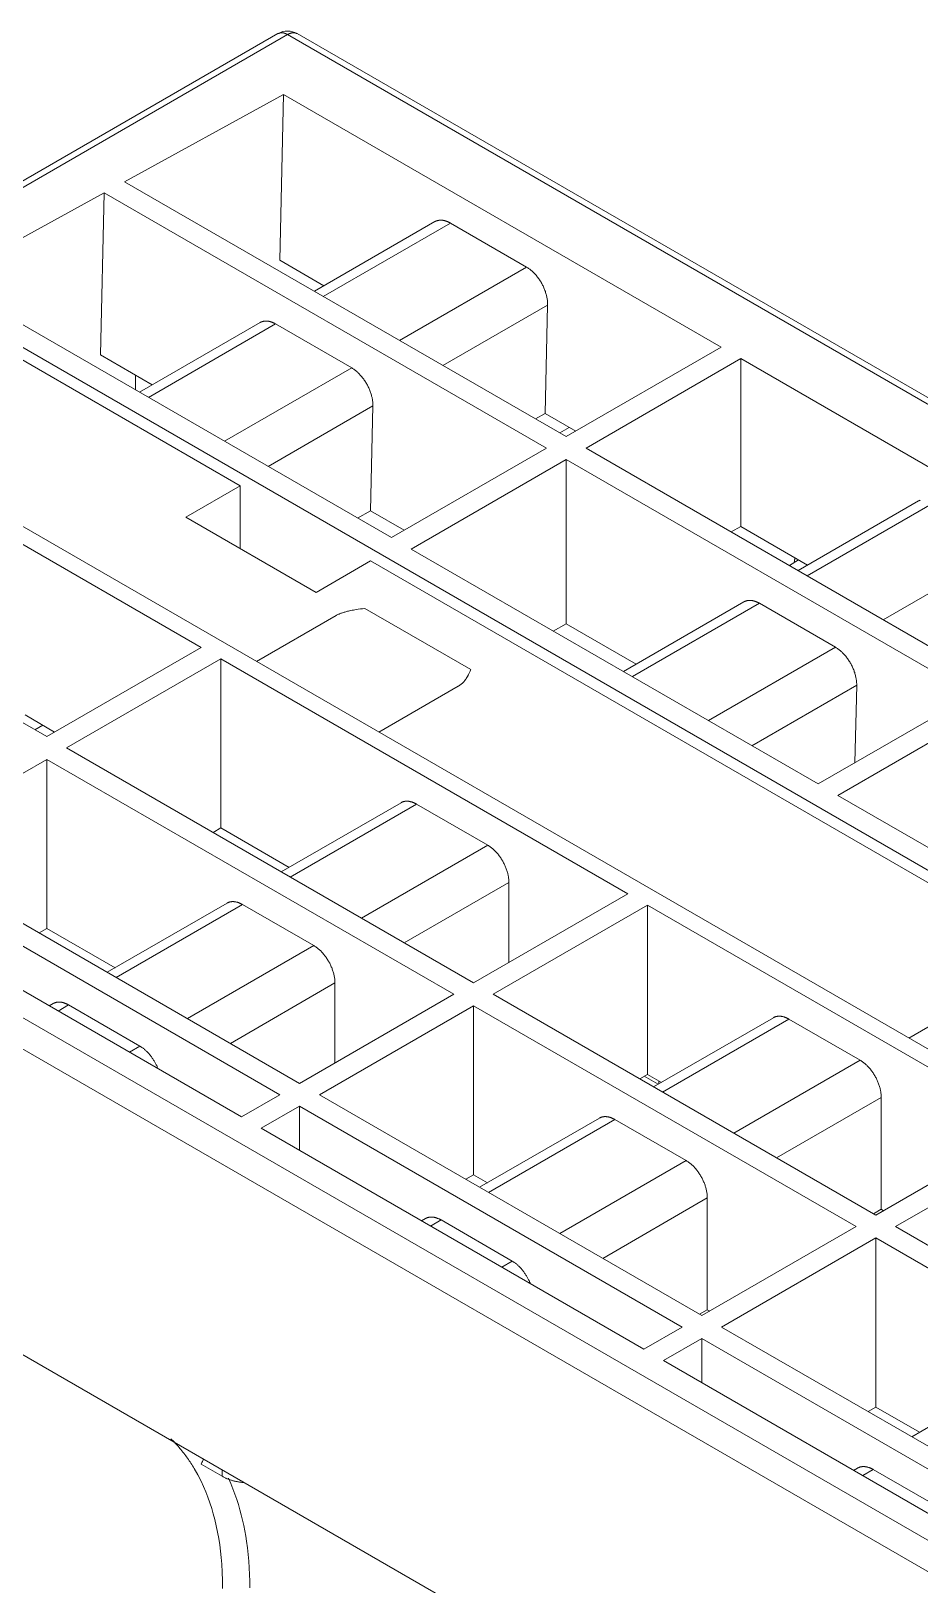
# Model space of a CAD drawing. Header units: inches. Extents: x 67578 to 72421, y -34894 to -31675.
# Drawn here: x 69167.9 to 69204.7, y -33233.4 to -33169.1 of the extents above; entities that cross this region are included whole.
import ezdxf

# ---------------------------------------------------------------- set-up
doc = ezdxf.new("R2010")
doc.units = ezdxf.units.IN
doc.header["$MEASUREMENT"] = 0

# ---------------------------------------------------------------- blocks, each defined once
blk = doc.blocks.new('ET200S')
at = {"lineweight": 0}
for p, q in [((0.13, 97.376), (25.723, 112.153)), ((0.38, 97.352), (25.973, 112.128)), ((25.729, 112.156), (25.723, 112.153)), ((110.119, 63.547), (25.973, 112.128)), ((26.22, 112.155), (26.223, 112.153)), ((110.369, 63.572), (26.223, 112.153)), ((25.869, 110.568), (21.732, 108.302)), ((25.769, 106.257), (25.869, 110.568)), ((25.869, 110.568), (37.252, 103.996)), ((21.203, 108.012), (17.067, 105.745)), ((21.106, 103.793), (21.203, 108.012)), ((21.203, 108.012), (32.705, 101.371)), ((21.732, 108.302), (33.221, 101.669)), ((26.669, 105.452), (29.804, 107.262)), ((26.903, 105.316), (30.208, 107.225)), ((32.188, 106.081), (30.208, 107.225)), ((25.769, 106.257), (26.917, 105.595)), ((28.883, 104.173), (32.188, 106.081)), ((17.067, 105.745), (28.675, 99.044)), ((98.562, 58.099), (16.537, 105.455)), ((24.74, 100.393), (16.537, 105.129)), ((30.015, 103.52), (32.739, 105.093)), ((32.676, 102.27), (32.739, 105.093)), ((22.122, 102.827), (25.257, 104.637)), ((22.357, 102.691), (25.661, 104.6)), ((27.641, 103.456), (25.661, 104.6)), ((33.221, 101.669), (37.252, 103.996)), ((95.592, 55.16), (11.446, 103.741)), ((21.106, 103.793), (22.451, 103.017)), ((33.737, 101.371), (37.768, 103.698)), ((37.768, 99.33), (37.768, 103.698)), ((37.768, 103.698), (48.353, 97.586)), ((11.761, 103.089), (23.723, 96.183)), ((22.017, 102.887), (22.017, 103.267)), ((24.336, 101.548), (27.641, 103.456)), ((25.468, 100.895), (28.192, 102.468)), ((28.131, 99.738), (28.192, 102.468)), ((32.424, 102.129), (32.676, 102.27)), ((32.676, 102.27), (33.469, 101.812)), ((33.303, 101.908), (33.055, 101.765)), ((28.675, 99.044), (32.705, 101.371)), ((29.191, 98.746), (33.221, 101.073)), ((33.221, 96.799), (33.221, 101.073)), ((33.221, 101.073), (43.807, 94.961)), ((33.737, 101.371), (44.323, 95.259)), ((19.71, 93.866), (7.763, 100.764)), ((24.74, 100.393), (23.325, 99.577)), ((24.74, 100.393), (24.74, 98.76)), ((39.255, 98.185), (42.39, 99.995)), ((39.49, 98.05), (42.795, 99.958)), ((26.719, 97.617), (23.325, 99.577)), ((27.796, 99.551), (28.131, 99.738)), ((28.131, 99.738), (29.004, 99.234)), ((37.768, 99.33), (37.516, 99.189)), ((37.768, 99.33), (39.503, 98.328)), ((29.191, 98.746), (39.776, 92.634)), ((41.47, 96.907), (44.775, 98.815)), ((28.134, 98.434), (26.719, 97.617)), ((49.842, 85.901), (28.134, 98.434)), ((39.028, 98.317), (39.263, 98.467)), ((0.38, 97.352), (61.172, 62.254)), ((25.164, 95.821), (27.233, 97.015)), ((30.737, 95.609), (27.979, 97.201)), ((34.709, 95.56), (37.844, 97.37)), ((34.943, 95.425), (38.248, 97.333)), ((40.228, 96.19), (38.248, 97.333)), ((0.026, 96.739), (60.351, 61.911)), ((33.221, 96.799), (32.886, 96.612)), ((33.221, 96.799), (35.038, 95.75)), ((19.71, 93.866), (23.723, 96.183)), ((20.223, 93.57), (24.236, 95.887)), ((24.236, 95.887), (24.236, 91.488)), ((24.236, 95.887), (34.825, 89.774)), ((36.923, 94.282), (40.228, 96.19)), ((28.346, 93.984), (30.415, 95.178)), ((38.054, 93.629), (40.779, 95.201)), ((40.734, 93.187), (40.779, 95.201)), ((39.776, 92.634), (43.807, 94.961)), ((40.292, 92.336), (44.323, 94.663)), ((19.145, 94.428), (19.913, 93.984)), ((19.401, 94.045), (19.604, 94.162)), ((20.223, 93.57), (30.812, 87.457)), ((15.697, 90.958), (19.71, 93.274)), ((19.71, 93.274), (19.71, 88.875)), ((19.71, 93.274), (30.299, 87.161)), ((40.292, 92.336), (50.241, 86.593)), ((28.924, 92.146), (25.807, 90.347)), ((29.328, 92.109), (26.041, 90.211)), ((29.328, 92.109), (31.18, 91.04)), ((24.033, 91.371), (24.236, 91.488)), ((24.236, 91.488), (26.01, 90.464)), ((15.697, 90.958), (26.286, 84.844)), ((31.18, 91.04), (27.893, 89.142)), ((15.185, 90.662), (25.774, 84.548)), ((14.186, 90.085), (24.775, 83.972)), ((31.731, 90.069), (29.009, 88.498)), ((30.812, 87.457), (34.825, 89.774)), ((31.731, 87.988), (31.731, 90.069)), ((24.398, 89.533), (21.281, 87.734)), ((24.803, 89.496), (21.516, 87.599)), ((24.803, 89.496), (26.655, 88.427)), ((31.325, 87.161), (35.337, 89.478)), ((35.337, 85.079), (35.337, 89.478)), ((35.337, 89.478), (45.29, 83.732)), ((53.842, 57.72), (0.026, 88.789)), ((19.507, 88.758), (19.71, 88.875)), ((19.71, 88.875), (21.485, 87.851)), ((26.655, 88.427), (23.367, 86.529)), ((27.206, 87.456), (24.484, 85.885)), ((27.206, 85.375), (27.206, 87.456)), ((19.873, 86.921), (19.77, 86.861)), ((26.286, 84.844), (30.299, 87.161)), ((31.325, 87.161), (41.277, 81.415)), ((42.134, 86.023), (44.204, 87.218)), ((20.277, 86.884), (20.004, 86.726)), ((20.277, 86.884), (22.129, 85.814)), ((26.799, 84.548), (30.812, 86.865)), ((30.812, 82.466), (30.812, 86.865)), ((30.812, 86.865), (40.764, 81.119)), ((38.611, 86.553), (35.494, 84.754)), ((39.016, 86.516), (35.729, 84.618)), ((39.016, 86.516), (40.867, 85.447)), ((22.129, 85.814), (21.856, 85.657)), ((40.867, 85.447), (37.58, 83.549)), ((35.134, 84.962), (35.337, 85.079)), ((35.611, 84.821), (35.25, 85.029)), ((35.337, 85.079), (35.697, 84.871)), ((35.632, 84.908), (35.632, 84.833)), ((24.775, 83.972), (25.774, 84.548)), ((26.799, 84.548), (36.752, 78.802)), ((25.288, 83.676), (26.286, 84.252)), ((26.286, 83.099), (26.286, 84.252)), ((26.286, 84.252), (36.239, 78.506)), ((41.418, 84.476), (38.697, 82.905)), ((41.418, 84.476), (41.418, 81.568)), ((25.288, 83.676), (35.24, 77.93)), ((34.086, 83.94), (30.969, 82.141)), ((34.49, 83.903), (31.203, 82.006)), ((34.49, 83.903), (36.342, 82.834)), ((41.277, 81.415), (45.29, 83.732)), ((41.79, 81.119), (45.803, 83.436)), ((30.609, 82.349), (30.812, 82.466)), ((30.812, 82.466), (31.172, 82.258)), ((36.342, 82.834), (33.055, 80.937)), ((36.893, 81.863), (34.171, 80.292)), ((36.893, 81.863), (36.893, 78.955)), ((29.56, 81.328), (29.457, 81.268)), ((29.965, 81.291), (29.692, 81.133)), ((29.965, 81.291), (31.816, 80.222)), ((41.215, 81.451), (41.418, 81.568)), ((41.418, 81.568), (41.48, 81.532)), ((36.752, 78.802), (40.764, 81.119)), ((41.79, 81.119), (56.409, 72.679)), ((37.264, 78.506), (41.277, 80.823)), ((41.277, 76.424), (41.277, 80.823)), ((41.277, 80.823), (55.897, 72.383)), ((31.816, 80.222), (31.543, 80.064)), ((36.69, 78.838), (36.893, 78.955)), ((36.893, 78.955), (36.955, 78.92)), ((35.24, 77.93), (36.239, 78.506)), ((37.264, 78.506), (51.884, 70.066)), ((35.753, 77.634), (36.752, 78.21)), ((36.752, 77.057), (36.752, 78.21)), ((36.752, 78.21), (51.371, 69.77)), ((35.753, 77.634), (50.372, 69.193)), ((42.212, 75.65), (45.329, 77.449)), ((41.074, 76.307), (41.277, 76.424)), ((41.277, 76.424), (42.415, 75.767)), ((23.721, 74.939), (24.27, 74.622)), ((24.27, 74.622), (24.27, 74.793)), ((40.7, 74.777), (40.803, 74.837)), ((40.935, 74.642), (41.208, 74.8)), ((43.06, 73.731), (41.208, 74.8))]:
    blk.add_line(p, q, dxfattribs=at)
for points in [[(25.973, 112.128), (25.969, 112.131), (25.965, 112.133), (25.96, 112.136), (25.955, 112.138), (25.951, 112.14), (25.946, 112.143), (25.942, 112.145), (25.937, 112.147), (25.932, 112.149), (25.927, 112.152), (25.923, 112.154), (25.918, 112.156), (25.913, 112.158), (25.908, 112.159), (25.903, 112.161), (25.898, 112.163), (25.893, 112.165), (25.888, 112.166), (25.883, 112.168), (25.878, 112.169), (25.873, 112.17), (25.868, 112.171), (25.863, 112.172), (25.858, 112.173), (25.853, 112.174), (25.848, 112.175), (25.843, 112.176), (25.838, 112.176), (25.832, 112.177), (25.827, 112.177), (25.822, 112.177), (25.817, 112.177), (25.812, 112.177), (25.807, 112.176), (25.802, 112.176), (25.797, 112.175), (25.792, 112.175), (25.788, 112.174), (25.784, 112.173), (25.78, 112.172), (25.775, 112.171), (25.771, 112.17), (25.767, 112.169), (25.763, 112.168), (25.758, 112.166), (25.754, 112.165), (25.75, 112.163), (25.746, 112.161), (25.742, 112.16), (25.738, 112.158), (25.734, 112.156), (25.73, 112.154)], [(25.973, 112.128), (25.978, 112.131), (25.983, 112.133), (25.988, 112.136), (25.992, 112.139), (25.997, 112.141), (26.002, 112.144), (26.007, 112.146), (26.012, 112.148), (26.017, 112.15), (26.022, 112.153), (26.027, 112.155), (26.032, 112.157), (26.037, 112.159), (26.043, 112.161), (26.048, 112.162), (26.053, 112.164), (26.058, 112.166), (26.064, 112.167), (26.069, 112.169), (26.074, 112.17), (26.079, 112.171), (26.085, 112.172), (26.09, 112.173), (26.096, 112.174), (26.101, 112.175), (26.106, 112.175), (26.112, 112.176), (26.117, 112.176), (26.123, 112.176), (26.128, 112.176), (26.133, 112.176), (26.137, 112.176), (26.142, 112.176), (26.146, 112.175), (26.151, 112.175), (26.155, 112.174), (26.16, 112.174), (26.164, 112.173), (26.169, 112.172), (26.173, 112.171), (26.178, 112.17), (26.182, 112.169), (26.186, 112.167), (26.191, 112.166), (26.195, 112.165), (26.199, 112.163), (26.203, 112.161), (26.208, 112.16), (26.212, 112.158), (26.216, 112.156), (26.22, 112.154)], [(29.804, 107.262), (29.81, 107.265), (29.816, 107.268), (29.823, 107.271), (29.829, 107.274), (29.836, 107.277), (29.842, 107.28), (29.849, 107.282), (29.856, 107.285), (29.862, 107.287), (29.869, 107.289), (29.876, 107.29), (29.883, 107.292), (29.89, 107.294), (29.897, 107.295), (29.904, 107.296), (29.911, 107.297), (29.919, 107.298), (29.926, 107.299), (29.933, 107.299), (29.94, 107.3), (29.947, 107.3), (29.955, 107.3), (29.962, 107.3), (29.969, 107.3), (29.976, 107.3), (29.983, 107.3), (29.991, 107.299), (30, 107.298), (30.009, 107.297), (30.018, 107.296), (30.027, 107.294), (30.037, 107.293), (30.046, 107.291), (30.055, 107.289), (30.064, 107.286), (30.073, 107.284), (30.082, 107.281), (30.09, 107.278), (30.099, 107.275), (30.108, 107.272), (30.117, 107.269), (30.125, 107.266), (30.134, 107.262), (30.142, 107.258), (30.151, 107.254), (30.159, 107.25), (30.167, 107.246), (30.176, 107.242), (30.184, 107.238), (30.192, 107.234), (30.2, 107.229), (30.208, 107.225)], [(32.188, 106.081), (32.206, 106.071), (32.224, 106.059), (32.242, 106.047), (32.26, 106.035), (32.277, 106.022), (32.294, 106.009), (32.31, 105.995), (32.326, 105.981), (32.342, 105.967), (32.358, 105.952), (32.373, 105.937), (32.389, 105.922), (32.403, 105.906), (32.421, 105.887), (32.438, 105.868), (32.454, 105.848), (32.47, 105.828), (32.486, 105.808), (32.501, 105.787), (32.516, 105.766), (32.53, 105.745), (32.544, 105.723), (32.558, 105.701), (32.571, 105.679), (32.584, 105.657), (32.596, 105.634), (32.608, 105.611), (32.619, 105.588), (32.63, 105.565), (32.641, 105.541), (32.651, 105.518), (32.661, 105.494), (32.67, 105.47), (32.679, 105.445), (32.687, 105.421), (32.694, 105.396), (32.701, 105.371), (32.707, 105.35), (32.712, 105.329), (32.717, 105.308), (32.721, 105.287), (32.725, 105.265), (32.729, 105.244), (32.732, 105.223), (32.734, 105.201), (32.736, 105.179), (32.738, 105.158), (32.739, 105.136), (32.739, 105.115), (32.739, 105.093)], [(25.257, 104.637), (25.263, 104.64), (25.27, 104.643), (25.276, 104.646), (25.282, 104.649), (25.289, 104.652), (25.295, 104.655), (25.302, 104.657), (25.309, 104.66), (25.316, 104.662), (25.323, 104.664), (25.33, 104.665), (25.336, 104.667), (25.343, 104.669), (25.351, 104.67), (25.358, 104.671), (25.365, 104.672), (25.372, 104.673), (25.379, 104.674), (25.386, 104.674), (25.393, 104.675), (25.401, 104.675), (25.408, 104.675), (25.415, 104.675), (25.422, 104.675), (25.43, 104.675), (25.437, 104.675), (25.444, 104.674), (25.453, 104.673), (25.462, 104.672), (25.472, 104.671), (25.481, 104.669), (25.49, 104.668), (25.499, 104.666), (25.508, 104.664), (25.517, 104.661), (25.526, 104.659), (25.535, 104.656), (25.544, 104.653), (25.552, 104.65), (25.561, 104.647), (25.57, 104.644), (25.579, 104.641), (25.587, 104.637), (25.596, 104.633), (25.604, 104.629), (25.612, 104.625), (25.621, 104.621), (25.629, 104.617), (25.637, 104.613), (25.645, 104.609), (25.653, 104.604), (25.661, 104.6)], [(27.641, 103.456), (27.66, 103.446), (27.678, 103.434), (27.695, 103.422), (27.713, 103.41), (27.73, 103.397), (27.747, 103.384), (27.764, 103.37), (27.78, 103.356), (27.796, 103.342), (27.811, 103.327), (27.827, 103.312), (27.842, 103.297), (27.857, 103.281), (27.874, 103.262), (27.891, 103.243), (27.907, 103.223), (27.923, 103.203), (27.939, 103.183), (27.954, 103.162), (27.969, 103.141), (27.984, 103.12), (27.998, 103.098), (28.011, 103.076), (28.024, 103.054), (28.037, 103.032), (28.049, 103.009), (28.061, 102.986), (28.073, 102.963), (28.084, 102.94), (28.094, 102.916), (28.104, 102.893), (28.114, 102.869), (28.123, 102.845), (28.132, 102.82), (28.14, 102.796), (28.148, 102.771), (28.155, 102.746), (28.16, 102.725), (28.166, 102.704), (28.17, 102.683), (28.175, 102.662), (28.179, 102.64), (28.182, 102.619), (28.185, 102.598), (28.188, 102.576), (28.19, 102.554), (28.191, 102.533), (28.192, 102.511), (28.192, 102.49), (28.192, 102.468)], [(42.39, 99.995), (42.396, 99.998), (42.403, 100.002), (42.409, 100.005), (42.416, 100.008), (42.422, 100.01), (42.429, 100.013)], [(39.172, 98.511), (39.171, 98.503), (39.17, 98.496), (39.168, 98.489), (39.167, 98.481), (39.166, 98.474), (39.165, 98.466), (39.163, 98.459), (39.162, 98.451), (39.161, 98.444), (39.16, 98.436), (39.159, 98.428), (39.158, 98.421), (39.158, 98.413), (39.157, 98.406)], [(27.233, 97.015), (27.248, 97.024), (27.264, 97.032), (27.279, 97.04), (27.295, 97.047), (27.311, 97.054), (27.327, 97.061), (27.344, 97.067), (27.36, 97.074), (27.376, 97.08), (27.398, 97.087), (27.42, 97.094), (27.442, 97.101), (27.465, 97.107), (27.487, 97.113), (27.509, 97.119), (27.532, 97.125), (27.554, 97.13), (27.588, 97.137), (27.622, 97.144), (27.656, 97.151), (27.69, 97.157), (27.724, 97.163), (27.758, 97.169), (27.813, 97.177), (27.868, 97.186), (27.924, 97.193), (27.979, 97.201)], [(37.844, 97.37), (37.85, 97.373), (37.856, 97.377), (37.862, 97.38), (37.869, 97.383), (37.875, 97.385), (37.882, 97.388), (37.889, 97.391), (37.895, 97.393), (37.902, 97.395), (37.909, 97.397), (37.916, 97.399), (37.923, 97.4), (37.93, 97.402), (37.937, 97.403), (37.944, 97.404), (37.951, 97.405), (37.958, 97.406), (37.966, 97.407), (37.973, 97.408), (37.98, 97.408), (37.987, 97.408), (37.994, 97.409), (38.002, 97.409), (38.009, 97.409), (38.016, 97.408), (38.023, 97.408), (38.03, 97.407), (38.04, 97.407), (38.049, 97.405), (38.058, 97.404), (38.067, 97.403), (38.076, 97.401), (38.086, 97.399), (38.095, 97.397), (38.104, 97.395), (38.113, 97.392), (38.121, 97.389), (38.13, 97.387), (38.139, 97.384), (38.148, 97.381), (38.156, 97.377), (38.165, 97.374), (38.174, 97.37), (38.182, 97.367), (38.191, 97.363), (38.199, 97.359), (38.207, 97.355), (38.216, 97.351), (38.224, 97.346), (38.232, 97.342), (38.24, 97.337), (38.248, 97.333)], [(40.228, 96.19), (40.246, 96.179), (40.264, 96.167), (40.282, 96.155), (40.299, 96.143), (40.317, 96.13), (40.333, 96.117), (40.35, 96.103), (40.366, 96.089), (40.382, 96.075), (40.398, 96.06), (40.413, 96.045), (40.428, 96.03), (40.443, 96.014), (40.461, 95.995), (40.477, 95.976), (40.494, 95.956), (40.51, 95.936), (40.526, 95.916), (40.541, 95.895), (40.556, 95.874), (40.57, 95.853), (40.584, 95.831), (40.598, 95.809), (40.611, 95.787), (40.623, 95.765), (40.636, 95.742), (40.648, 95.72), (40.659, 95.696), (40.67, 95.673), (40.681, 95.65), (40.691, 95.626), (40.701, 95.602), (40.71, 95.578), (40.718, 95.554), (40.727, 95.529), (40.734, 95.504), (40.741, 95.48), (40.747, 95.459), (40.752, 95.438), (40.757, 95.416), (40.761, 95.395), (40.765, 95.374), (40.769, 95.352), (40.772, 95.331), (40.774, 95.309), (40.776, 95.288), (40.778, 95.266), (40.779, 95.245), (40.779, 95.223), (40.779, 95.201)], [(30.737, 95.609), (30.729, 95.591), (30.721, 95.572), (30.714, 95.554), (30.706, 95.536), (30.698, 95.517), (30.689, 95.499), (30.681, 95.481), (30.676, 95.471), (30.671, 95.461), (30.665, 95.451), (30.66, 95.441), (30.655, 95.431), (30.649, 95.421), (30.644, 95.411), (30.638, 95.402), (30.632, 95.392), (30.626, 95.383), (30.62, 95.373), (30.613, 95.364), (30.608, 95.355), (30.602, 95.347), (30.595, 95.339), (30.589, 95.33), (30.583, 95.322)], [(30.583, 95.322), (30.578, 95.317), (30.573, 95.311), (30.568, 95.305), (30.563, 95.299), (30.558, 95.294), (30.553, 95.288), (30.548, 95.283), (30.542, 95.277), (30.537, 95.272), (30.532, 95.266), (30.526, 95.261), (30.521, 95.256), (30.515, 95.251), (30.51, 95.246), (30.504, 95.242), (30.499, 95.237), (30.493, 95.232), (30.488, 95.228), (30.482, 95.223), (30.476, 95.219), (30.47, 95.214), (30.464, 95.21), (30.458, 95.206), (30.452, 95.202), (30.446, 95.198), (30.44, 95.194), (30.434, 95.19), (30.428, 95.186), (30.421, 95.182), (30.415, 95.178)], [(28.924, 92.146), (28.93, 92.149), (28.937, 92.153), (28.943, 92.156), (28.95, 92.159), (28.957, 92.162), (28.963, 92.165), (28.97, 92.167), (28.977, 92.17), (28.984, 92.172), (28.991, 92.174), (28.998, 92.176), (29.005, 92.178), (29.013, 92.179), (29.02, 92.181), (29.027, 92.182), (29.035, 92.183), (29.042, 92.184), (29.05, 92.184), (29.058, 92.185), (29.065, 92.185), (29.073, 92.185), (29.08, 92.185), (29.088, 92.185), (29.095, 92.185), (29.103, 92.184), (29.111, 92.184), (29.118, 92.183), (29.126, 92.182), (29.133, 92.181), (29.141, 92.18), (29.148, 92.178), (29.156, 92.177), (29.165, 92.175), (29.175, 92.173), (29.184, 92.17), (29.194, 92.168), (29.203, 92.165), (29.213, 92.162), (29.222, 92.159), (29.231, 92.155), (29.24, 92.152), (29.249, 92.148), (29.258, 92.144), (29.267, 92.14), (29.276, 92.136), (29.285, 92.132), (29.294, 92.128), (29.303, 92.123), (29.311, 92.119), (29.32, 92.114), (29.328, 92.109)], [(31.18, 91.04), (31.199, 91.029), (31.217, 91.017), (31.235, 91.005), (31.252, 90.993), (31.269, 90.98), (31.286, 90.967), (31.303, 90.953), (31.319, 90.939), (31.335, 90.924), (31.351, 90.909), (31.368, 90.893), (31.385, 90.876), (31.401, 90.858), (31.417, 90.841), (31.433, 90.823), (31.448, 90.804), (31.463, 90.786), (31.477, 90.767), (31.491, 90.748), (31.505, 90.729), (31.519, 90.708), (31.532, 90.688), (31.545, 90.667), (31.558, 90.646), (31.571, 90.624), (31.583, 90.603), (31.594, 90.581), (31.605, 90.559), (31.616, 90.537), (31.626, 90.514), (31.636, 90.492), (31.645, 90.47), (31.654, 90.448), (31.663, 90.426), (31.671, 90.403), (31.678, 90.38), (31.686, 90.357), (31.692, 90.334), (31.699, 90.311), (31.704, 90.287), (31.709, 90.266), (31.714, 90.244), (31.717, 90.223), (31.721, 90.201), (31.724, 90.179), (31.726, 90.157), (31.728, 90.135), (31.73, 90.113), (31.731, 90.091), (31.731, 90.069)], [(24.399, 89.533), (24.405, 89.537), (24.411, 89.54), (24.418, 89.543), (24.425, 89.546), (24.431, 89.549), (24.438, 89.552), (24.445, 89.555), (24.452, 89.557), (24.458, 89.559), (24.465, 89.561), (24.472, 89.563), (24.48, 89.565), (24.487, 89.567), (24.495, 89.568), (24.502, 89.569), (24.51, 89.57), (24.517, 89.571), (24.525, 89.572), (24.532, 89.572), (24.54, 89.572), (24.547, 89.573), (24.555, 89.573), (24.562, 89.572), (24.57, 89.572), (24.578, 89.572), (24.585, 89.571), (24.593, 89.57), (24.6, 89.569), (24.608, 89.568), (24.615, 89.567), (24.623, 89.566), (24.63, 89.564), (24.64, 89.562), (24.649, 89.56), (24.659, 89.558), (24.668, 89.555), (24.678, 89.552), (24.687, 89.549), (24.696, 89.546), (24.706, 89.543), (24.715, 89.539), (24.724, 89.535), (24.733, 89.532), (24.742, 89.528), (24.751, 89.524), (24.76, 89.519), (24.768, 89.515), (24.777, 89.51), (24.786, 89.506), (24.794, 89.501), (24.803, 89.496)], [(26.655, 88.427), (26.673, 88.416), (26.691, 88.405), (26.709, 88.393), (26.727, 88.38), (26.744, 88.367), (26.761, 88.354), (26.778, 88.34), (26.794, 88.326), (26.81, 88.311), (26.826, 88.297), (26.843, 88.28), (26.859, 88.263), (26.876, 88.246), (26.892, 88.228), (26.907, 88.21), (26.922, 88.192), (26.937, 88.173), (26.952, 88.154), (26.966, 88.135), (26.979, 88.116), (26.993, 88.095), (27.007, 88.075), (27.02, 88.054), (27.033, 88.033), (27.045, 88.012), (27.057, 87.99), (27.069, 87.968), (27.08, 87.946), (27.091, 87.924), (27.101, 87.902), (27.111, 87.88), (27.12, 87.858), (27.129, 87.835), (27.137, 87.813), (27.145, 87.79), (27.153, 87.767), (27.16, 87.744), (27.167, 87.721), (27.173, 87.698), (27.179, 87.675), (27.184, 87.653), (27.188, 87.632), (27.192, 87.61), (27.196, 87.588), (27.199, 87.566), (27.201, 87.544), (27.203, 87.522), (27.204, 87.5), (27.205, 87.478), (27.206, 87.456)], [(19.873, 86.92), (19.879, 86.924), (19.886, 86.927), (19.892, 86.931), (19.899, 86.934), (19.906, 86.937), (19.912, 86.939), (19.919, 86.942), (19.926, 86.944), (19.933, 86.946), (19.94, 86.949), (19.947, 86.95), (19.954, 86.952), (19.962, 86.954), (19.969, 86.955), (19.977, 86.956), (19.984, 86.957), (19.992, 86.958), (19.999, 86.959), (20.007, 86.959), (20.014, 86.96), (20.022, 86.96), (20.029, 86.96), (20.037, 86.96), (20.045, 86.959), (20.052, 86.959), (20.06, 86.958), (20.067, 86.957), (20.075, 86.956), (20.082, 86.955), (20.09, 86.954), (20.097, 86.953), (20.105, 86.952), (20.114, 86.949), (20.124, 86.947), (20.133, 86.945), (20.143, 86.942), (20.152, 86.939), (20.162, 86.936), (20.171, 86.933), (20.18, 86.93), (20.189, 86.926), (20.198, 86.923), (20.207, 86.919), (20.216, 86.915), (20.225, 86.911), (20.234, 86.907), (20.243, 86.902), (20.252, 86.898), (20.26, 86.893), (20.269, 86.888), (20.277, 86.884)], [(38.611, 86.553), (38.618, 86.557), (38.624, 86.56), (38.631, 86.563), (38.637, 86.566), (38.644, 86.569), (38.651, 86.572), (38.658, 86.574), (38.664, 86.577), (38.671, 86.579), (38.678, 86.581), (38.685, 86.583), (38.693, 86.585), (38.7, 86.586), (38.707, 86.588), (38.715, 86.589), (38.722, 86.59), (38.73, 86.591), (38.737, 86.591), (38.745, 86.592), (38.753, 86.592), (38.76, 86.592), (38.768, 86.592), (38.775, 86.592), (38.783, 86.592), (38.79, 86.591), (38.798, 86.591), (38.806, 86.59), (38.813, 86.589), (38.821, 86.588), (38.828, 86.587), (38.836, 86.586), (38.843, 86.584), (38.853, 86.582), (38.862, 86.58), (38.872, 86.577), (38.881, 86.575), (38.891, 86.572), (38.9, 86.569), (38.909, 86.566), (38.918, 86.562), (38.928, 86.559), (38.937, 86.555), (38.946, 86.551), (38.955, 86.548), (38.964, 86.543), (38.972, 86.539), (38.981, 86.535), (38.99, 86.53), (38.999, 86.526), (39.007, 86.521), (39.016, 86.516)], [(22.129, 85.814), (22.143, 85.806), (22.157, 85.797), (22.171, 85.788), (22.185, 85.779), (22.199, 85.769), (22.212, 85.759), (22.225, 85.749), (22.238, 85.739), (22.251, 85.728), (22.263, 85.718), (22.276, 85.707), (22.288, 85.695), (22.3, 85.684), (22.314, 85.67), (22.328, 85.656), (22.342, 85.642), (22.356, 85.627), (22.369, 85.612), (22.382, 85.597), (22.394, 85.582), (22.407, 85.567), (22.419, 85.551), (22.431, 85.535), (22.443, 85.519), (22.454, 85.503), (22.466, 85.486), (22.477, 85.469), (22.488, 85.452), (22.499, 85.434), (22.509, 85.417), (22.52, 85.399), (22.53, 85.381), (22.539, 85.363), (22.549, 85.344), (22.558, 85.326), (22.567, 85.308), (22.576, 85.289), (22.584, 85.27), (22.592, 85.251), (22.6, 85.231)], [(40.867, 85.447), (40.886, 85.436), (40.904, 85.425), (40.922, 85.412), (40.94, 85.4), (40.957, 85.387), (40.974, 85.374), (40.99, 85.36), (41.007, 85.346), (41.023, 85.331), (41.039, 85.317), (41.056, 85.3), (41.072, 85.283), (41.089, 85.266), (41.104, 85.248), (41.12, 85.23), (41.135, 85.212), (41.15, 85.193), (41.164, 85.174), (41.179, 85.155), (41.192, 85.136), (41.206, 85.115), (41.22, 85.095), (41.233, 85.074), (41.246, 85.053), (41.258, 85.031), (41.27, 85.01), (41.282, 84.988), (41.293, 84.966), (41.303, 84.944), (41.314, 84.922), (41.324, 84.9), (41.333, 84.877), (41.342, 84.855), (41.35, 84.833), (41.358, 84.81), (41.366, 84.787), (41.373, 84.764), (41.38, 84.741), (41.386, 84.718), (41.392, 84.695), (41.397, 84.673), (41.401, 84.651), (41.405, 84.63), (41.408, 84.608), (41.411, 84.586), (41.414, 84.564), (41.416, 84.542), (41.417, 84.52), (41.418, 84.498), (41.418, 84.476)], [(34.086, 83.94), (34.092, 83.944), (34.099, 83.947), (34.105, 83.95), (34.112, 83.953), (34.119, 83.956), (34.125, 83.959), (34.132, 83.962), (34.139, 83.964), (34.146, 83.966), (34.153, 83.968), (34.16, 83.97), (34.167, 83.972), (34.175, 83.974), (34.182, 83.975), (34.189, 83.976), (34.197, 83.977), (34.204, 83.978), (34.212, 83.979), (34.22, 83.979), (34.227, 83.98), (34.235, 83.98), (34.242, 83.98), (34.25, 83.979), (34.257, 83.979), (34.265, 83.979), (34.273, 83.978), (34.28, 83.977), (34.288, 83.976), (34.295, 83.975), (34.303, 83.974), (34.31, 83.973), (34.318, 83.971), (34.327, 83.969), (34.337, 83.967), (34.346, 83.965), (34.356, 83.962), (34.365, 83.959), (34.375, 83.956), (34.384, 83.953), (34.393, 83.95), (34.402, 83.946), (34.411, 83.943), (34.42, 83.939), (34.429, 83.935), (34.438, 83.931), (34.447, 83.926), (34.456, 83.922), (34.465, 83.918), (34.473, 83.913), (34.482, 83.908), (34.49, 83.903)], [(36.342, 82.834), (36.36, 82.823), (36.379, 82.812), (36.397, 82.8), (36.414, 82.787), (36.431, 82.774), (36.448, 82.761), (36.465, 82.747), (36.481, 82.733), (36.497, 82.719), (36.513, 82.704), (36.53, 82.687), (36.547, 82.67), (36.563, 82.653), (36.579, 82.635), (36.595, 82.617), (36.61, 82.599), (36.625, 82.58), (36.639, 82.561), (36.653, 82.542), (36.667, 82.523), (36.681, 82.503), (36.694, 82.482), (36.707, 82.461), (36.72, 82.44), (36.733, 82.419), (36.745, 82.397), (36.756, 82.375), (36.767, 82.353), (36.778, 82.331), (36.788, 82.309), (36.798, 82.287), (36.807, 82.265), (36.816, 82.242), (36.825, 82.22), (36.833, 82.197), (36.84, 82.174), (36.848, 82.151), (36.854, 82.128), (36.86, 82.105), (36.866, 82.082), (36.871, 82.06), (36.875, 82.039), (36.879, 82.017), (36.883, 81.995), (36.886, 81.973), (36.888, 81.951), (36.89, 81.929), (36.892, 81.907), (36.893, 81.885), (36.893, 81.863)], [(29.561, 81.327), (29.567, 81.331), (29.573, 81.334), (29.58, 81.338), (29.586, 81.341), (29.593, 81.344), (29.6, 81.346), (29.607, 81.349), (29.613, 81.351), (29.62, 81.354), (29.627, 81.356), (29.634, 81.358), (29.642, 81.359), (29.649, 81.361), (29.657, 81.362), (29.664, 81.363), (29.671, 81.364), (29.679, 81.365), (29.686, 81.366), (29.694, 81.366), (29.702, 81.367), (29.709, 81.367), (29.717, 81.367), (29.724, 81.367), (29.732, 81.366), (29.739, 81.366), (29.747, 81.365), (29.755, 81.364), (29.762, 81.364), (29.77, 81.363), (29.777, 81.361), (29.785, 81.36), (29.792, 81.359), (29.802, 81.357), (29.811, 81.354), (29.821, 81.352), (29.83, 81.349), (29.84, 81.346), (29.849, 81.343), (29.858, 81.34), (29.868, 81.337), (29.877, 81.333), (29.886, 81.33), (29.895, 81.326), (29.904, 81.322), (29.913, 81.318), (29.922, 81.314), (29.93, 81.309), (29.939, 81.305), (29.948, 81.3), (29.956, 81.295), (29.965, 81.291)], [(31.816, 80.222), (31.831, 80.213), (31.845, 80.204), (31.859, 80.195), (31.872, 80.186), (31.886, 80.176), (31.899, 80.167), (31.912, 80.156), (31.925, 80.146), (31.938, 80.135), (31.951, 80.125), (31.963, 80.114), (31.976, 80.102), (31.988, 80.091), (32.002, 80.077), (32.016, 80.063), (32.03, 80.049), (32.043, 80.034), (32.056, 80.019), (32.069, 80.004), (32.082, 79.989), (32.094, 79.974), (32.106, 79.958), (32.118, 79.942), (32.13, 79.926), (32.141, 79.91), (32.153, 79.893), (32.164, 79.876), (32.175, 79.859), (32.186, 79.841), (32.197, 79.824), (32.207, 79.806), (32.217, 79.788), (32.227, 79.77), (32.236, 79.752), (32.245, 79.733), (32.254, 79.715), (32.263, 79.696), (32.271, 79.677), (32.28, 79.658), (32.287, 79.638)], [(23.545, 74.825), (23.524, 74.86), (23.503, 74.894), (23.482, 74.928), (23.46, 74.961), (23.438, 74.995), (23.416, 75.028), (23.393, 75.061), (23.37, 75.094), (23.346, 75.127), (23.322, 75.159), (23.298, 75.191), (23.274, 75.223), (23.249, 75.254), (23.224, 75.285), (23.198, 75.316), (23.173, 75.346), (23.149, 75.375), (23.123, 75.403), (23.098, 75.432), (23.072, 75.46), (23.045, 75.488), (23.019, 75.515), (22.992, 75.542), (22.965, 75.569), (22.937, 75.596)], [(24.283, 71.703), (24.281, 71.916), (24.274, 72.128), (24.261, 72.341), (24.246, 72.507), (24.229, 72.673), (24.207, 72.839), (24.181, 73.004), (24.152, 73.168), (24.118, 73.332), (24.079, 73.495), (24.041, 73.642), (23.998, 73.788), (23.951, 73.933), (23.901, 74.076), (23.845, 74.218), (23.786, 74.358), (23.722, 74.496), (23.637, 74.662), (23.545, 74.825)], [(23.792, 75.069), (23.78, 75.047), (23.768, 75.026), (23.756, 75.004), (23.745, 74.982), (23.733, 74.961), (23.721, 74.939)], [(40.804, 74.836), (40.81, 74.84), (40.816, 74.843), (40.823, 74.847), (40.829, 74.85), (40.836, 74.853), (40.843, 74.855), (40.85, 74.858), (40.857, 74.86), (40.863, 74.863), (40.87, 74.865), (40.877, 74.866), (40.885, 74.868), (40.892, 74.87), (40.9, 74.871), (40.907, 74.872), (40.915, 74.873), (40.922, 74.874), (40.93, 74.875), (40.937, 74.875), (40.945, 74.876), (40.952, 74.876), (40.96, 74.876), (40.967, 74.876), (40.975, 74.875), (40.983, 74.875), (40.99, 74.874), (40.998, 74.873), (41.005, 74.873), (41.013, 74.872), (41.02, 74.87), (41.028, 74.869), (41.035, 74.868), (41.045, 74.866), (41.054, 74.863), (41.064, 74.861), (41.073, 74.858), (41.083, 74.855), (41.092, 74.852), (41.101, 74.849), (41.111, 74.846), (41.12, 74.842), (41.129, 74.839), (41.138, 74.835), (41.147, 74.831), (41.156, 74.827), (41.165, 74.823), (41.173, 74.818), (41.182, 74.814), (41.191, 74.809), (41.199, 74.804), (41.208, 74.8)], [(24.433, 74.572), (24.493, 74.436), (24.55, 74.298), (24.602, 74.159), (24.651, 74.019), (24.694, 73.885), (24.733, 73.751), (24.769, 73.616), (24.802, 73.48), (24.832, 73.344), (24.859, 73.207), (24.883, 73.069), (24.905, 72.931), (24.928, 72.759), (24.948, 72.587), (24.963, 72.414), (24.975, 72.24), (24.984, 72.067), (24.989, 71.893), (24.99, 71.72)], [(24.84, 74.459), (24.819, 74.46), (24.799, 74.462), (24.779, 74.465), (24.759, 74.467), (24.738, 74.47), (24.718, 74.473), (24.699, 74.476), (24.681, 74.479), (24.662, 74.483), (24.643, 74.486), (24.624, 74.49), (24.606, 74.494), (24.587, 74.499), (24.569, 74.503), (24.55, 74.508), (24.532, 74.513), (24.513, 74.519), (24.495, 74.525), (24.477, 74.53), (24.461, 74.536), (24.444, 74.542), (24.428, 74.548), (24.411, 74.554), (24.395, 74.561), (24.379, 74.568), (24.363, 74.575), (24.347, 74.582), (24.332, 74.59), (24.316, 74.597), (24.3, 74.605), (24.285, 74.614), (24.27, 74.622)]]:
    blk.add_lwpolyline(points, dxfattribs=at)
blk.add_arc((25.973, 111.72), 0.5, 60.8429, 118.502, dxfattribs=at)

msp = doc.modelspace()

# ---------------------------------------------------------------- block references
at = {"xscale": 1.59100124616462, "yscale": 1.59100124616462, "zscale": 1.59100124616462}
msp.add_blockref('ET200S', (69137.204, -33347.624), dxfattribs=at)

doc.saveas('drawing.dxf')
